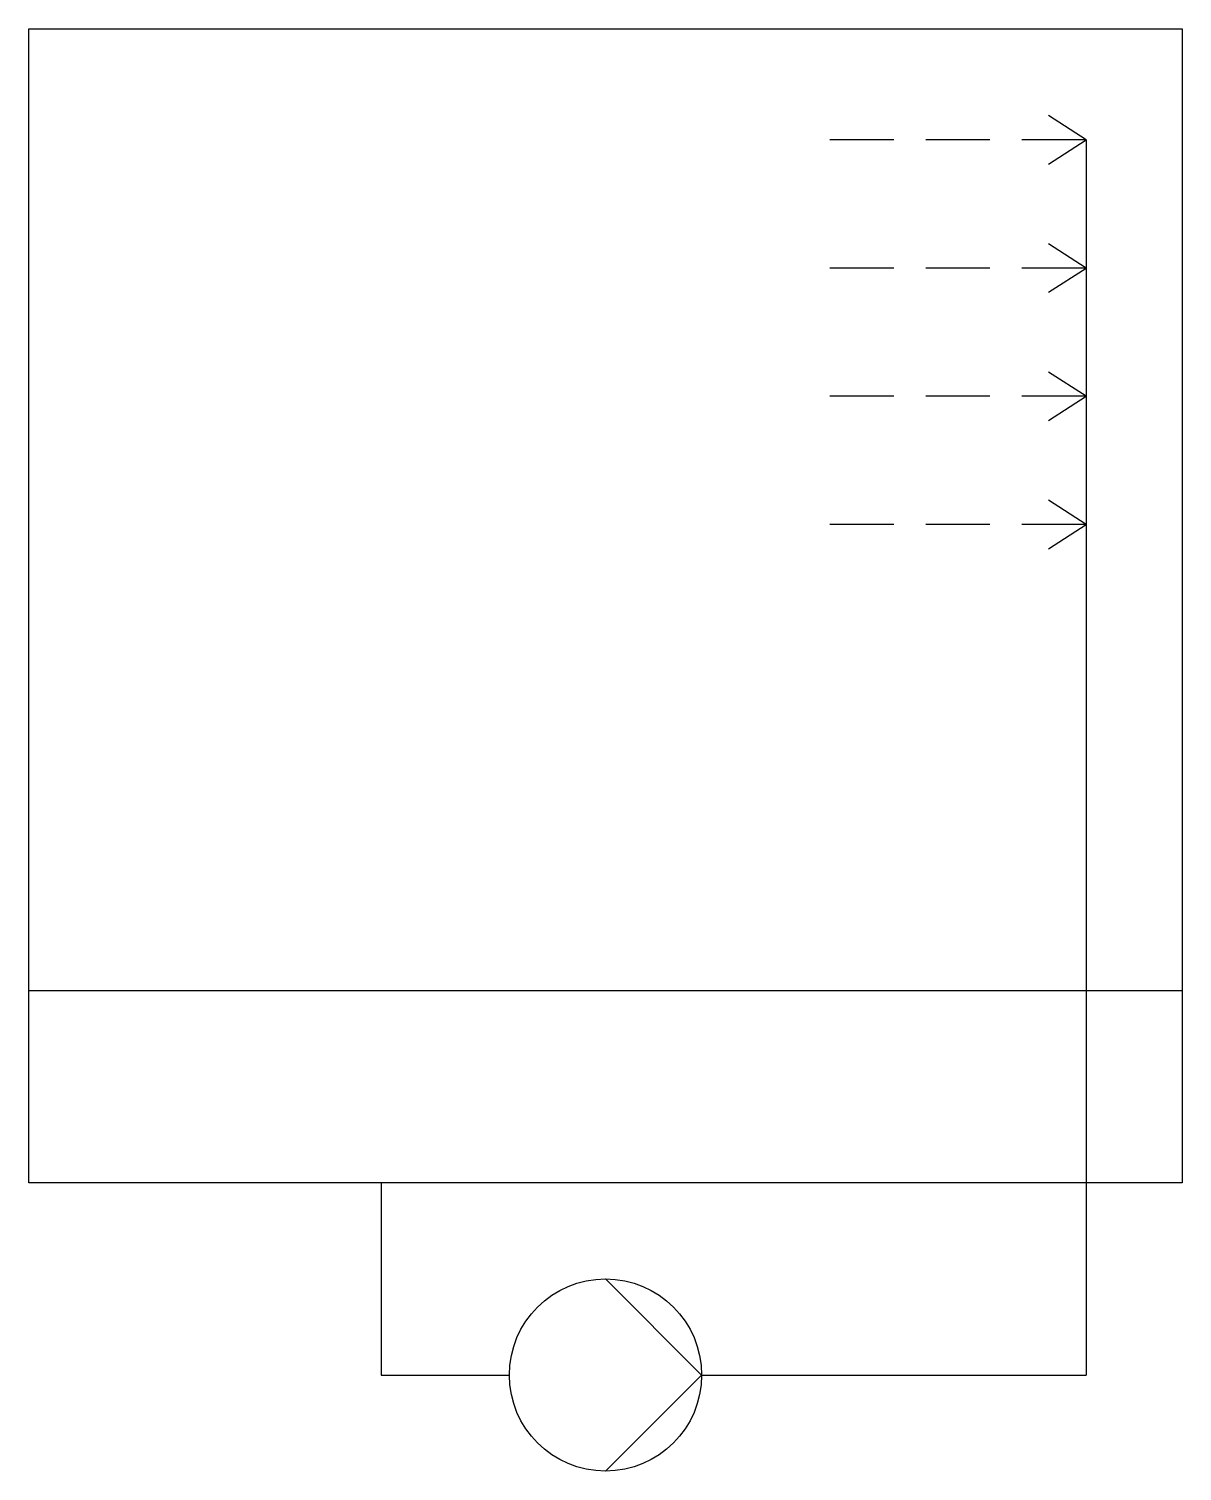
# Model space of a CAD drawing. Header units: millimetres. Extents: x -450 to 450, y -675 to 450.
import ezdxf

# ---------------------------------------------------------------- set-up
doc = ezdxf.new("R2010")
doc.units = ezdxf.units.MM

msp = doc.modelspace()

# ---------------------------------------------------------------- linework, layer by layer
at = {"color": 0, "linetype": 'ByBlock', "lineweight": -2}
for p, q in [((-450, 450), (450, 450)), ((-450, -450), (-450, 450)), ((450, 450), (450, -450)), ((375, 363.4), (345.6, 382.3)), ((225, 363.4), (175, 363.4)), ((300, 363.4), (250, 363.4)), ((375, 363.4), (325, 363.4)), ((345.6, 344.5), (375, 363.4)), ((375, 363.4), (375, -600)), ((375, 263.4), (345.6, 282.3)), ((225, 263.4), (175, 263.4)), ((300, 263.4), (250, 263.4)), ((375, 263.4), (325, 263.4)), ((345.6, 244.5), (375, 263.4)), ((375, 163.4), (345.6, 182.3)), ((225, 163.4), (175, 163.4)), ((300, 163.4), (250, 163.4)), ((375, 163.4), (325, 163.4)), ((345.6, 144.5), (375, 163.4)), ((375, 63.4), (345.6, 82.3)), ((225, 63.4), (175, 63.4)), ((300, 63.4), (250, 63.4)), ((375, 63.4), (325, 63.4)), ((345.6, 44.5), (375, 63.4)), ((-450, -300), (450, -300)), ((450, -450), (-450, -450)), ((-175, -450), (-175, -600)), ((75, -600), (0, -525)), ((-175, -600), (-75, -600)), ((75, -600), (0, -675)), ((75, -600), (375, -600))]:
    msp.add_line(p, q, dxfattribs=at)
msp.add_circle((0, -600), 75, dxfattribs=at)

doc.saveas('drawing.dxf')
